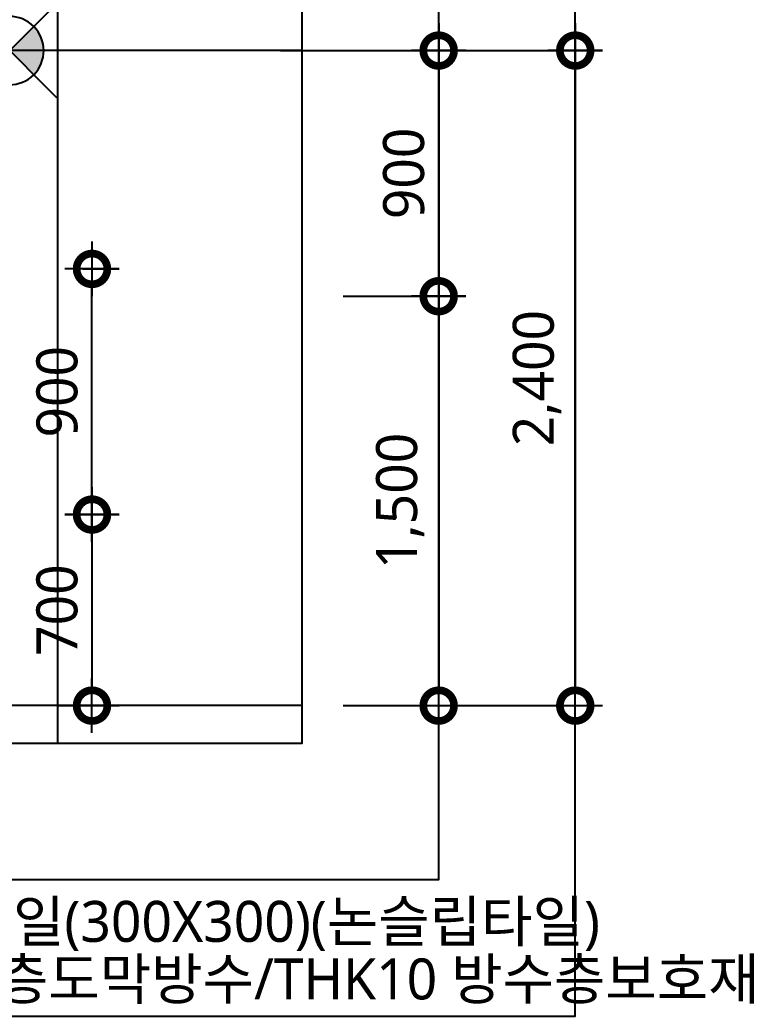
# Model space of a CAD drawing. Header units: millimetres. Extents: x 2213 to 82676, y 1050 to 28650.
# Drawn here: x 32961 to 35649, y 1550 to 5200 of the extents above; entities that cross this region are included whole.
import ezdxf
from ezdxf.enums import TextEntityAlignment as Align

# ---------------------------------------------------------------- set-up
doc = ezdxf.new("R2010")
doc.units = ezdxf.units.MM
doc.header["$LTSCALE"] = 200
doc.header["$PDMODE"] = 3
doc.linetypes.add('CEN', pattern=[62, 60, -1, 0, -1])
doc.layers.get('Defpoints').update_dxf_attribs({"color": 137})
for name, color, linetype in [('01-CEN', 1, 'CEN'), ('1', 1, 'Continuous'), ('DIM', 7, 'Continuous'), ('SYM', 6, 'Continuous'), ('TEXT', 3, 'Continuous')]:
    doc.layers.add(name, color=color, linetype=linetype)
doc.layers.add('02Waste', color=171, linetype='Continuous', plot=False)
doc.styles.get("Standard").update_dxf_attribs({"font": 'malgun.ttf'})
doc.styles.add('맑은고딕', font='malgun.ttf')
doc.styles.add('스타일1', font='malgun.ttf')
doc.linetypes.add('WIREMESH2', pattern='A,5,-0.25,["X",Standard,S=1,R=0,X=-0.32,Y=-0.5],-0.25', length=5.5)
doc.dimstyles.new('CJA-50', dxfattribs={"dimscale": 50, "dimtxt": 3, "dimasz": 1, "dimexe": 2, "dimexo": 3, "dimgap": 1, "dimtad": 1, "dimdec": 0, "dimzin": 1, "dimdsep": 46, "dimlunit": 6, "dimtxsty": '스타일1', "dimblk": 'GAUN-DOT', "dimcen": -2, "dimdle": 2, "dimclrd": 256, "dimclre": 256, "dimclrt": 3, "dimadec": 0, "dimazin": 0, "dimtfac": 1, "dimtdec": 0, "dimtix": 1, "dimtmove": 2, "dimatfit": 3, "dimldrblk": 'DOTSMALL', "dimfxl": 1, "dimtolj": 1, "dimtzin": 1, "dimarcsym": 0})

# ---------------------------------------------------------------- blocks, each defined once
blk = doc.blocks.new('GAUN-DOT')
at = {"linetype": 'ByBlock'}
for p, q in [((0, -2), (0, 2)), ((2, 0), (-2, 0))]:
    blk.add_line(p, q, dxfattribs=at)
at = {"const_width": 2.25}
blk.add_lwpolyline([(0, 0.28125, 1), (0, -0.28125, 1)], format="xyb", close=True, dxfattribs=at)
blk = doc.blocks.new('*D364')
at = {"layer": 'Defpoints', "color": 0, "transparency": 16777216}
for p in [(33764.6, 5087.4), (33994.1, 2687.4), (34994.1, 2687.4)]:
    blk.add_point(p, dxfattribs=at)
at = {"layer": 'DIM', "lineweight": -2, "transparency": 16777216}
for p, q in [((33914.6, 5087.4), (35094.1, 5087.4)), ((34994.1, 5037.4), (34994.1, 2737.4)), ((34144.1, 2687.4), (35094.1, 2687.4))]:
    blk.add_line(p, q, dxfattribs=at)
at = {"layer": 'DIM', "lineweight": -2, "transparency": 16777216, "xscale": 50, "yscale": 50, "zscale": 50}
for p, rotation in [((34994.1, 5087.4), 90), ((34994.1, 2687.4), 270)]:
    blk.add_blockref('GAUN-DOT', p, dxfattribs=dict(at, rotation=rotation))
at = {"layer": 'DIM', "color": 3, "transparency": 16777216, "insert": (34854, 3887.4), "char_height": 150, "attachment_point": 5, "rotation": 90, "style": '맑은고딕'}
blk.add_mtext('\\A1;2,400', dxfattribs=at)
blk = doc.blocks.new('_DotSmall')
at = {"layer": 'DIM'}
h = blk.add_hatch(color=256, dxfattribs=at)
edge = h.paths.add_edge_path()
edge.add_arc((0, 0), 0.2, 0, 360)
at = {"layer": 'DIM', "linetype": 'ByBlock'}
blk.add_circle((0, 0), 0.2, dxfattribs=at)
blk = doc.blocks.new('*D365')
at = {"layer": 'Defpoints', "color": 0, "transparency": 16777216}
for p in [(33852.7, 5087.4), (33994.1, 4187.4), (34494.1, 4187.4)]:
    blk.add_point(p, dxfattribs=at)
at = {"layer": 'DIM', "lineweight": -2, "transparency": 16777216}
for p, q in [((34002.7, 5087.4), (34594.1, 5087.4)), ((34494.1, 5037.4), (34494.1, 4237.4)), ((34144.1, 4187.4), (34594.1, 4187.4))]:
    blk.add_line(p, q, dxfattribs=at)
at = {"layer": 'DIM', "lineweight": -2, "transparency": 16777216, "xscale": 50, "yscale": 50, "zscale": 50}
for p, rotation in [((34494.1, 5087.4), 90), ((34494.1, 4187.4), 270)]:
    blk.add_blockref('GAUN-DOT', p, dxfattribs=dict(at, rotation=rotation))
at = {"layer": 'DIM', "color": 3, "transparency": 16777216, "insert": (34366.6, 4637.4), "char_height": 150, "attachment_point": 5, "rotation": 90, "style": '맑은고딕'}
blk.add_mtext('\\A1;900', dxfattribs=at)
blk = doc.blocks.new('*D366')
at = {"layer": 'Defpoints', "color": 0, "transparency": 16777216}
for p in [(33994.1, 4187.4), (33994.1, 2687.4), (34494.1, 2687.4)]:
    blk.add_point(p, dxfattribs=at)
at = {"layer": 'DIM', "lineweight": -2, "transparency": 16777216}
for p, q in [((34144.1, 4187.4), (34594.1, 4187.4)), ((34494.1, 4137.4), (34494.1, 2737.4)), ((34144.1, 2687.4), (34594.1, 2687.4))]:
    blk.add_line(p, q, dxfattribs=at)
at = {"layer": 'DIM', "lineweight": -2, "transparency": 16777216, "xscale": 50, "yscale": 50, "zscale": 50}
for p, rotation in [((34494.1, 4187.4), 90), ((34494.1, 2687.4), 270)]:
    blk.add_blockref('GAUN-DOT', p, dxfattribs=dict(at, rotation=rotation))
at = {"layer": 'DIM', "color": 3, "transparency": 16777216, "insert": (34353.6, 3437.4), "char_height": 150, "attachment_point": 5, "rotation": 90, "style": '맑은고딕'}
blk.add_mtext('\\A1;1,500', dxfattribs=at)
blk = doc.blocks.new('WP21')
at = {"layer": 'SYM'}
h = blk.add_hatch(color=6, dxfattribs=at)
edge = h.paths.add_edge_path()
edge.add_ellipse((0, 0), major_axis=(0, 2.5), ratio=1, start_angle=405, end_angle=495)
edge.add_line((-1.768, -1.768), (0, 0))
edge.add_line((0, 0), (-1.768, 1.768))
edge = h.paths.add_edge_path()
edge.add_ellipse((0, 0), major_axis=(0, 2.5), ratio=1, start_angle=225, end_angle=315)
edge.add_line((1.768, 1.768), (0, 0))
edge.add_line((0, 0), (1.768, -1.768))
at = {"layer": 'SYM', "color": 6}
for p, q in [((-3.444, -3.444), (5, 5)), ((5, 5), (10, 5)), ((-3.444, 3.444), (3.444, -3.444))]:
    blk.add_line(p, q, dxfattribs=at)
blk.add_ellipse((0, 0), major_axis=(0, 2.5), ratio=1, start_param=5.497787, end_param=11.780972, dxfattribs=at)
at = {"layer": 'SYM', "color": 3, "linetype": 'WIREMESH2', "style": '스타일1'}
blk.add_attdef('WP', text='', height=3, dxfattribs=at).set_placement((10.55, 5), align=Align.MIDDLE_LEFT)
blk = doc.blocks.new('*D405')
at = {"layer": 'Defpoints', "color": 0, "transparency": 16777216}
for p in [(33041.8, 3387.4), (33225, 2687.4), (33246.3, 2687.4)]:
    blk.add_point(p, dxfattribs=at)
at = {"layer": 'DIM', "lineweight": -2, "transparency": 16777216}
for p, q in [((33191.8, 3387.4), (33325, 3387.4)), ((33225, 3337.4), (33225, 2737.4)), ((33096.3, 2687.4), (33125, 2687.4))]:
    blk.add_line(p, q, dxfattribs=at)
at = {"layer": 'DIM', "lineweight": -2, "transparency": 16777216, "xscale": 50, "yscale": 50, "zscale": 50}
for p, rotation in [((33225, 3387.4), 90), ((33225, 2687.4), 270)]:
    blk.add_blockref('GAUN-DOT', p, dxfattribs=dict(at, rotation=rotation))
at = {"layer": 'DIM', "color": 3, "transparency": 16777216, "insert": (33097.5, 3037.4), "char_height": 150, "attachment_point": 5, "rotation": 90, "style": '맑은고딕'}
blk.add_mtext('\\A1;700', dxfattribs=at)
blk = doc.blocks.new('*D410')
at = {"layer": 'Defpoints', "color": 0, "transparency": 16777216}
for p in [(33041.8, 4287.4), (33225, 4287.4), (33041.8, 3387.4)]:
    blk.add_point(p, dxfattribs=at)
at = {"layer": 'DIM', "lineweight": -2, "transparency": 16777216}
for p, q in [((33191.8, 4287.4), (33325, 4287.4)), ((33225, 3437.4), (33225, 4237.4)), ((33191.8, 3387.4), (33325, 3387.4))]:
    blk.add_line(p, q, dxfattribs=at)
at = {"layer": 'DIM', "lineweight": -2, "transparency": 16777216, "xscale": 50, "yscale": 50, "zscale": 50}
for p, rotation in [((33225, 4287.4), 90), ((33225, 3387.4), 270)]:
    blk.add_blockref('GAUN-DOT', p, dxfattribs=dict(at, rotation=rotation))
at = {"layer": 'DIM', "color": 3, "transparency": 16777216, "insert": (33097.5, 3837.4), "char_height": 150, "attachment_point": 5, "rotation": 90, "style": '스타일1'}
blk.add_mtext('\\A1;900', dxfattribs=at)

msp = doc.modelspace()

# ---------------------------------------------------------------- linework, layer by layer
at = {"layer": '01-CEN'}
msp.add_line((33098.3, 5595), (33098.3, 2550), dxfattribs=at)
at = {"layer": '02Waste'}
for points in [[(29108.8, 1550), (34994.1, 1550), (34994.1, 6595), (29108.8, 6595)], [(29608.8, 2050), (34494.1, 2050), (34494.1, 6095), (29608.8, 6095)], [(30108.8, 2550), (33994.1, 2550), (33994.1, 5595), (30108.8, 5595)]]:
    msp.add_lwpolyline(points, close=True, dxfattribs=at)
at = {"layer": '1'}
for p, q in [((33994.1, 5087.4), (30108.8, 5087.4)), ((33994.1, 2687.4), (30108.8, 2687.4))]:
    msp.add_line(p, q, dxfattribs=at)

# ---------------------------------------------------------------- block references
at = {"layer": 'SYM', "linetype": 'WIREMESH2'}
ref = msp.add_blockref('WP21', (32923.3, 5087.4), dxfattribs=dict(at, xscale=50.00000000000001, yscale=50.00000000000001, zscale=50.00000000000001))
ref.add_attrib('WP', 'WP1', dxfattribs={"color": 3, "linetype": 'WIREMESH2', "height": 150, "style": '스타일1'}).set_placement((33450.8, 5274.9), align=Align.BOTTOM_LEFT)

# ---------------------------------------------------------------- texts
at = {"layer": 'TEXT', "color": 3, "style": '스타일1'}
for s, p in [('THK9 자기질타일(300X300)(논슬립타일)', (31645.9, 1896.9)), ('고무아스팔트3층도막방수/THK10 방수층보호재', (31635.9, 1686))]:
    msp.add_text(s, height=150, dxfattribs=at).set_placement(p, align=Align.MIDDLE_LEFT)

# ---------------------------------------------------------------- dimensions: what is measured, and where the dimension line sits
at = {"layer": 'DIM'}
for base, p1, p2, angle, override, picture, middle in [((34994.1, 2687.4), (33764.6, 5087.4), (33994.1, 2687.4), 270, {"dimtxsty": '맑은고딕'}, '*D364', (34854, 3887.4)), ((34494.1, 4187.4), (33852.7, 5087.4), (33994.1, 4187.4), 270, {"dimtxsty": '맑은고딕'}, '*D365', (34366.6, 4637.4)), ((33225, 4287.4), (33041.8, 3387.4), (33041.8, 4287.4), 270, {"dimscale": 50, "dimtxt": 3, "dimasz": 1, "dimexe": 2, "dimexo": 3, "dimgap": 1, "dimtad": 1, "dimjust": 0, "dimtih": 0, "dimtoh": 0, "dimdec": 0, "dimlfac": 1, "dimrnd": 0, "dimzin": 1, "dimdsep": 46, "dimlunit": 6, "dimpost": '', "dimblk": 'GAUN-DOT', "dimsah": 0, "dimtsz": 0, "dimcen": -2, "dimdle": 2, "dimse1": 0, "dimse2": 0, "dimsd1": 0, "dimsd2": 0, "dimclrd": 256, "dimclre": 256, "dimclrt": 3, "dimaunit": 0, "dimadec": 0, "dimazin": 0, "dimtol": 0, "dimlim": 0, "dimtp": 0, "dimtm": 0, "dimtfac": 1, "dimtdec": 0, "dimtix": 1, "dimtofl": 1, "dimtmove": 2, "dimatfit": 3, "dimldrblk": 'DotSmall', "dimfxl": 1, "dimfxlon": 0, "dimtvp": 0, "dimtfill": 0, "dimtfillclr": 0, "dimfrac": 0, "dimtolj": 1, "dimtzin": 1, "dimlwd": 65534, "dimlwe": 65534, "dimarcsym": 0}, '*D410', (33097.5, 3837.4)), ((34494.1, 2687.4), (33994.1, 4187.4), (33994.1, 2687.4), 270, {"dimtxsty": '맑은고딕'}, '*D366', (34353.6, 3437.4)), ((33225, 2687.4), (33041.8, 3387.4), (33246.3, 2687.4), 90, {"dimtxsty": '맑은고딕'}, '*D405', (33097.5, 3037.4))]:
    dim = msp.add_linear_dim(base=base, p1=p1, p2=p2, angle=angle, dimstyle='CJA-50', override=override, dxfattribs=at)
    dim.commit()
    dim.dimension.update_dxf_attribs({"geometry": picture, "text_midpoint": middle})

doc.saveas('drawing.dxf')
